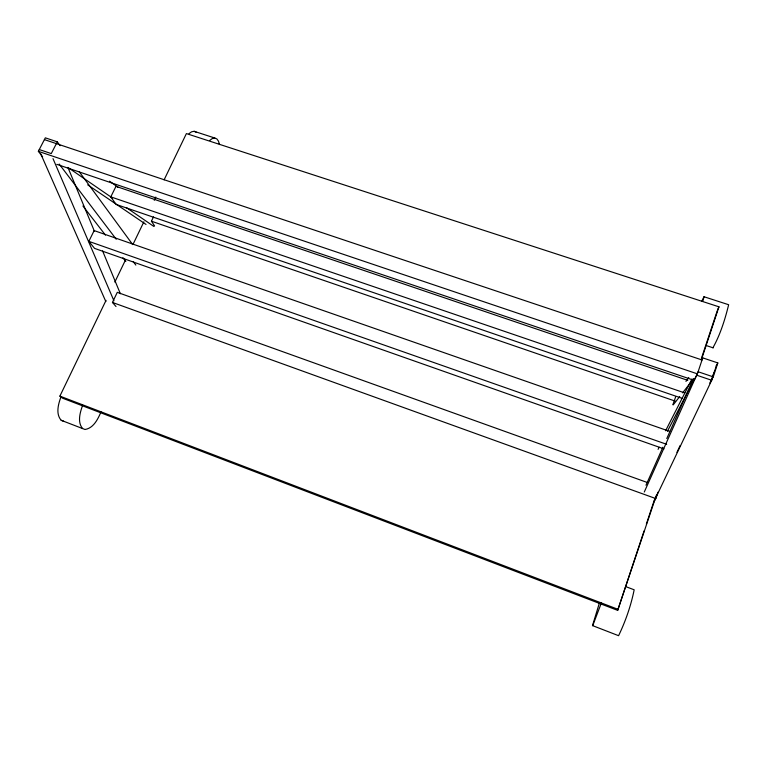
<?xml version="1.0" encoding="UTF-8"?>
<svg xmlns="http://www.w3.org/2000/svg" width="767" height="767" viewBox="0 0 767 767"><rect width="100%" height="100%" fill="white"/><g stroke="black" fill="none" stroke-linecap="round" stroke-linejoin="round"><path stroke-width="1.15" d="M625.556 586.544L634.165 589.794C630.992 605.575 625.575 621.184 618.586 635.69L592.498 625.584L599.43 602.9M701.69 301.45L703.991 296.733L728.65 304.729C725.083 319.35 720.127 335.064 712.907 347.767M703.991 296.733L702.975 300.789M654.884 499.672L711.709 380.279L713.876 372.896M709.753 383.088L713.252 376.865L717.826 362.925L702.725 357.873L701.642 359.982M680.128 445.531L676.935 452.348M106.038 300.357L59.893 396.117L62.463 398.159L617.675 610.369L644.098 530.879M646.36 524.072L654.28 500.228M701.46 358.294L717.308 310.606M617.675 610.369L656.456 494.993M701.268 360.107L718.967 306.829L186.4 133.583L164.109 179.842M653.666 502.097L655.804 498.579L657.913 492.222M56.825 164.349L694.068 380.327L697.414 373.865L702.725 357.873M601.453 602.747L592.718 625.69M672.899 404.698L675.554 397.133M711.258 380.403L716.618 365.303M101.033 411.85C97.955 419.031 93.555 428.197 84.993 429.482L61.187 420.297C55.531 413.864 58.33 404.123 60.938 396.923M82.654 405.216C80.113 412.416 77.141 422.023 82.577 428.561M645.987 485.214L662.909 447.219M666.782 438.542L693.378 378.84M644.28 492.021L696.637 375.188L711.709 380.279M116.009 306.512L112.442 302.438L117.293 292.332L647.271 482.481M154.579 225.929L151.435 221.203L153.505 216.888M114.849 282.064L125.222 260.54M132.998 244.405L143.889 221.807M154.253 200.292L155.816 197.061M717.682 309.465L718.967 306.829M663.973 448.896L94.562 248.383L88.838 241.365L94.149 230.599L669.668 431.38M681.988 398.294L116.143 204.425L110.784 196.879L115.98 186.343L687.788 380.355M665.603 430.757L691.959 379.003M42.626 156.832L38.35 151.329L45.32 137.839L57.295 141.847L51.264 153.592L39.27 149.546M658.086 449.357L659.189 447.228M667.405 431.284L693.723 380.259M697.011 373.884L698.114 371.755L713.252 376.865M716.09 366.06L717.826 362.925M685.947 381.41L688.785 377.565M673.234 404.851L679.715 396.549M682.592 392.857L693.387 379.023M209.775 140.409L212.363 138.511L214.779 138.012L216.869 138.923L218.48 141.166L219.515 144.57M188.979 133.65L191.635 131.78L194.137 131.31L214.779 138.012M706.273 345.562L713.233 347.873M44.409 139.613L702.026 359.972M38.35 151.329L697.414 373.865M110.784 196.879L684.893 392.972M151.435 221.203L675.526 401.218M88.838 241.365L666.667 444.314M112.442 302.438L655.804 498.579M61.187 420.297L63.69 421.246M59.893 396.117L618.413 609.468M194.137 131.31L196.314 132.26M87.687 184.828L146.027 224.443M112.375 197.972L67.927 167.446L94.37 231.135M126.21 207.474L153.87 226.466M109.547 181.194L118.3 187.474M82.922 205.987L105.482 235.143M122.941 257.722L125.846 261.48M59.203 164.061L116.239 239.246M133.161 261.547L135.845 265.075M57.295 141.847L60.114 145.692M79.145 171.607L132.701 244.577M40.584 153.486L105.836 301.575M53 158.625L113.938 300.798M102.586 250.914L120.381 293.761"/></g></svg>
